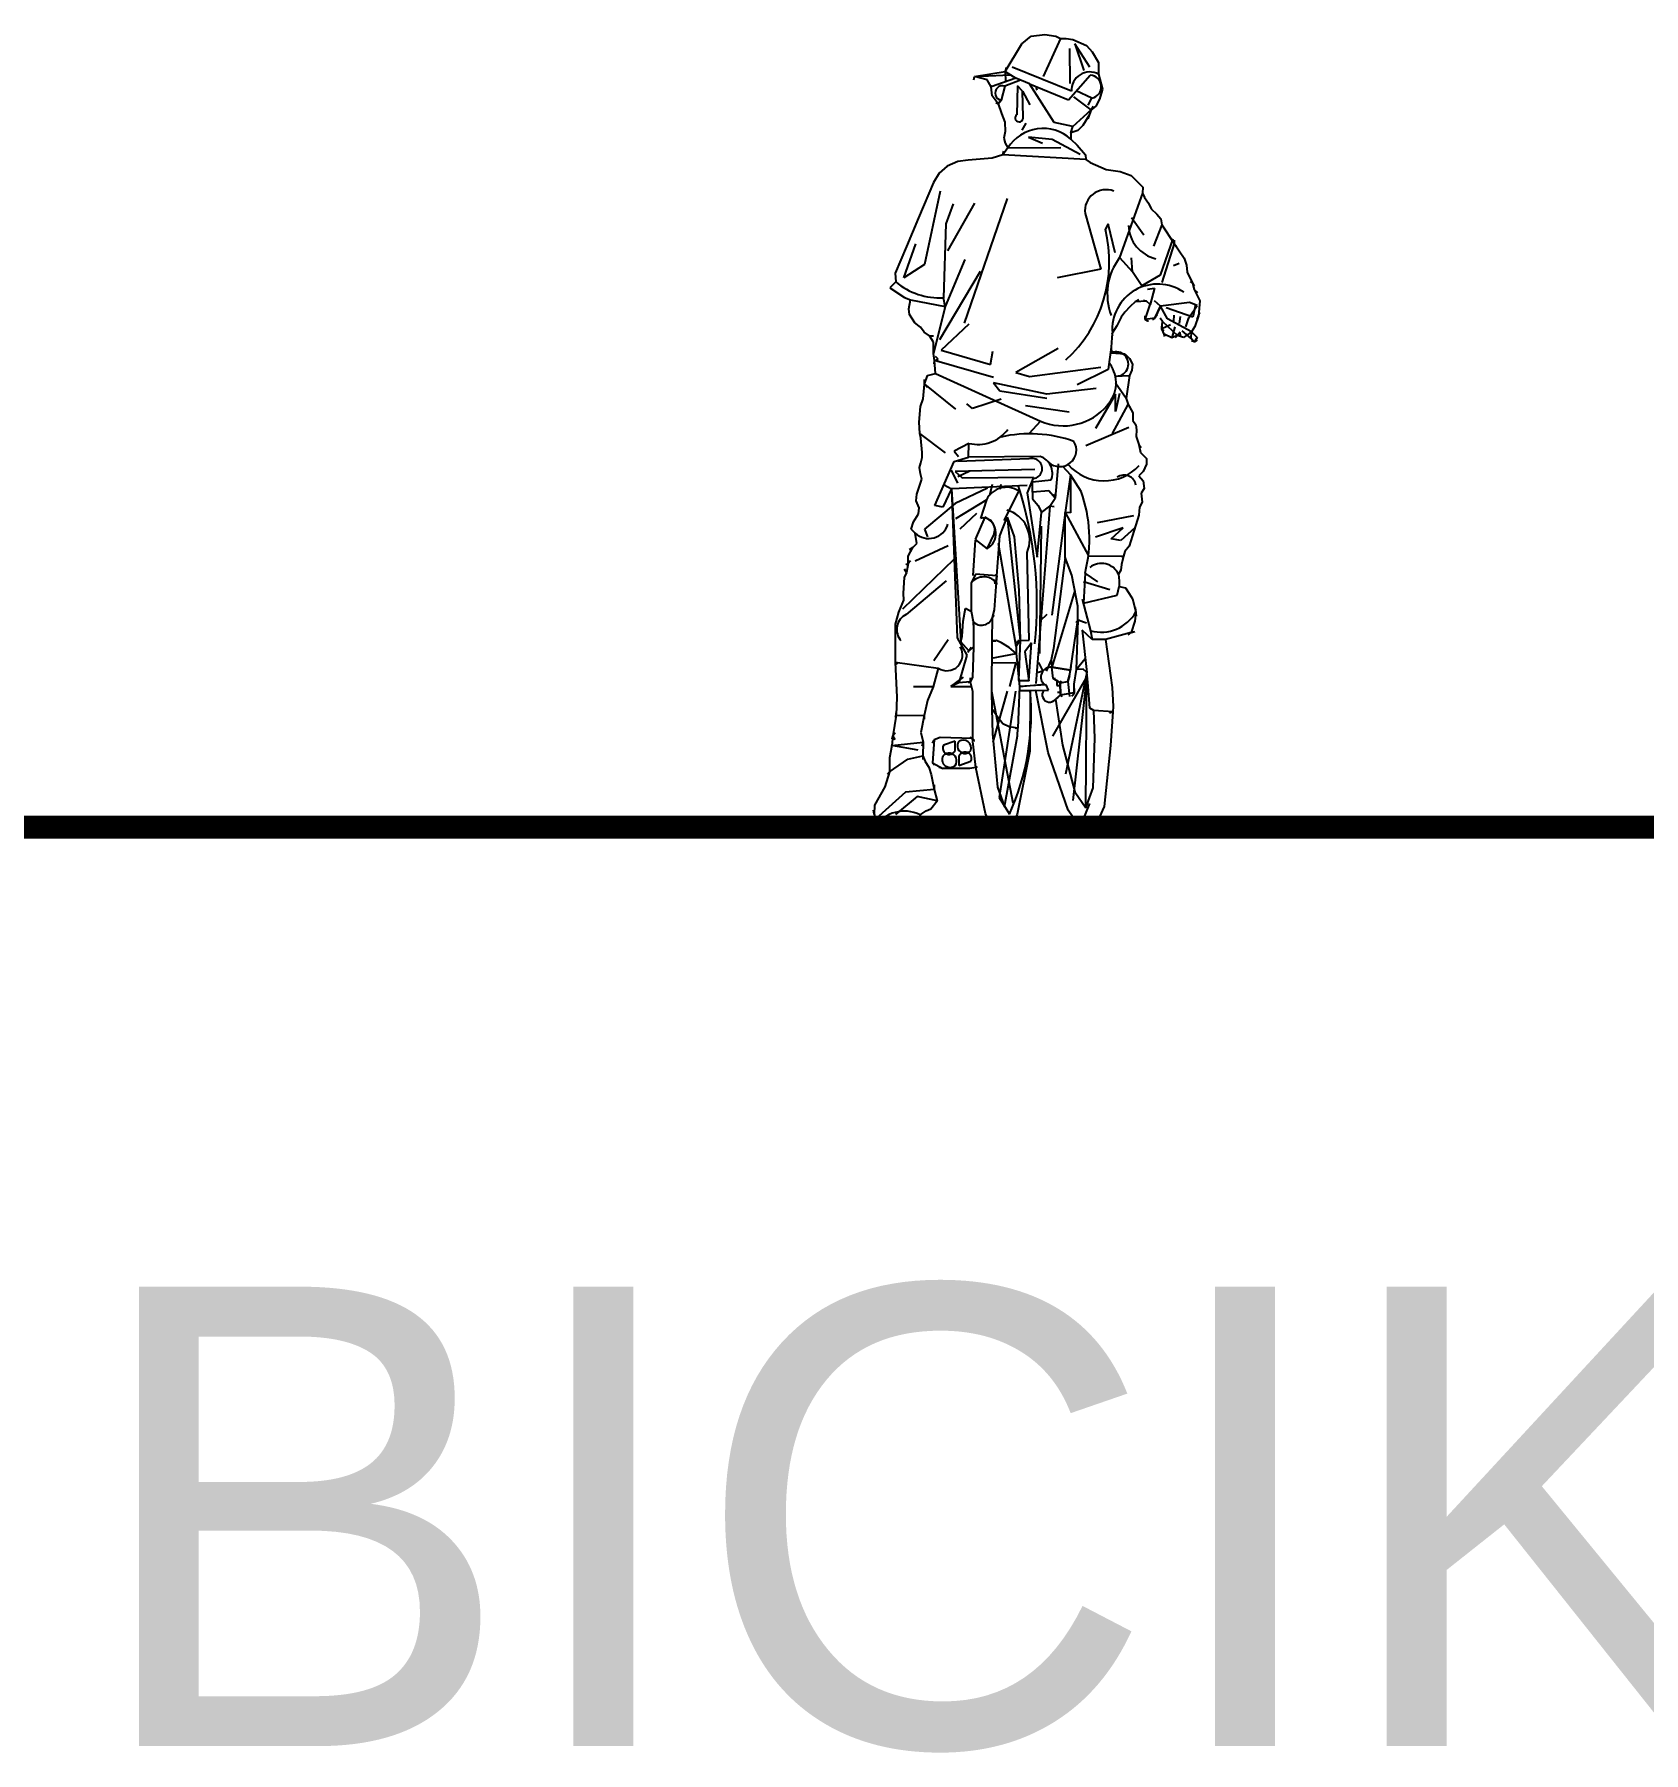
# Model space of a CAD drawing. Header units: millimetres. Extents: x 0 to 35, y -2 to 2.
# Drawn here: x 13.894 to 17.397, y -2.014 to 1.725 of the extents above; entities that cross this region are included whole.
import ezdxf

# ---------------------------------------------------------------- set-up
doc = ezdxf.new("R2010")
doc.units = ezdxf.units.MM
doc.layers.add('45-Biciklisti', color=7, linetype='Continuous')
doc.layers.add('Tekst', color=7, linetype='Continuous')
doc.styles.add('Tekst', font='arial.ttf')

# ---------------------------------------------------------------- blocks, each defined once
blk = doc.blocks.new('Cyclist 05 - Rear view')
for p, q in [((0.0434, 1.7051), (0.0638, 1.7214)), ((0.0638, 1.7214), (0.0934, 1.7255)), ((0.0934, 1.7255), (0.1179, 1.7214)), ((0.1179, 1.7214), (0.1281, 1.7163)), ((0.0077, 1.6448), (0.0434, 1.7051)), ((0.1281, 1.7163), (0.0904, 1.6336)), ((0.1281, 1.7163), (0.1404, 1.7163)), ((0.1404, 1.7163), (0.1547, 1.7142)), ((0.1471, 1.695), (0.148, 1.6188)), ((0.1547, 1.7142), (0.1843, 1.701)), ((0.1917, 1.6539), (0.1592, 1.705)), ((0.1592, 1.705), (0.1783, 1.6465)), ((0.1843, 1.701), (0.1965, 1.6877)), ((0.1965, 1.6877), (0.2108, 1.6642)), ((0.0097, 1.653), (0.0077, 1.6448)), ((0.1518, 1.6015), (0.0228, 1.6543)), ((0.2108, 1.6642), (0.2107, 1.6388)), ((-0.0607, 1.6264), (-0.0597, 1.6336)), ((-0.0597, 1.6336), (0.0077, 1.6448)), ((-0.0597, 1.6336), (0.0177, 1.6373)), ((-0.0322, 1.6264), (-0.0597, 1.6336)), ((-0.023, 1.6111), (-0.0322, 1.6264)), ((0.0306, 1.6301), (-0.023, 1.6111)), ((-0.023, 1.6111), (-0.0209, 1.6142)), ((-0.0209, 1.5917), (-0.023, 1.6111)), ((0.0064, 1.6128), (-0.0014, 1.5825)), ((0.041, 1.6258), (0.0064, 1.6128)), ((0.0077, 1.6448), (0.0081, 1.6232)), ((0.0077, 1.6448), (0.0306, 1.6301)), ((0.0601, 1.618), (0.0306, 1.6301)), ((0.0341, 1.6136), (0.0324, 1.5504)), ((0.0454, 1.6015), (0.0341, 1.6136)), ((0.1138, 1.534), (0.0601, 1.618)), ((0.0601, 1.618), (0.1449, 1.5833)), ((0.0744, 1.6119), (0.0765, 1.6041)), ((0.1449, 1.5833), (0.1925, 1.6368)), ((0.2107, 1.6388), (0.219, 1.606)), ((-0.0077, 1.5744), (-0.0209, 1.5917)), ((-0.0128, 1.5774), (-0.0077, 1.5744)), ((-0.0077, 1.5744), (-0.0014, 1.5825)), ((-0.0014, 1.5825), (-0.0077, 1.5744)), ((-0.0077, 1.5744), (-0.0005, 1.5529)), ((0.0462, 1.5453), (0.0454, 1.6015)), ((0.0454, 1.6015), (0.0609, 1.5721)), ((0.1945, 1.5611), (0.1569, 1.5894)), ((0.1963, 1.5868), (0.1619, 1.6024)), ((0.1882, 1.5713), (0.1963, 1.5868)), ((0.2129, 1.5846), (0.2047, 1.5693)), ((0.219, 1.606), (0.2129, 1.5846)), ((-0.0005, 1.5529), (0.0066, 1.5345)), ((0.0066, 1.5345), (0.0077, 1.5141)), ((0.1544, 1.5253), (0.1138, 1.534)), ((0.1544, 1.5253), (0.1945, 1.5611)), ((0.1904, 1.5499), (0.1761, 1.5274)), ((0.1904, 1.5499), (0.1874, 1.5417)), ((0.1945, 1.5611), (0.1894, 1.557)), ((0.1945, 1.5611), (0.1904, 1.5499)), ((0.2047, 1.5693), (0.1945, 1.5611)), ((0.1986, 1.5682), (0.1945, 1.5611)), ((0.0077, 1.5141), (0.0046, 1.4998)), ((0.0046, 1.4998), (0.0077, 1.4886)), ((0.0523, 1.5323), (0.0436, 1.5167)), ((0.1094, 1.4968), (0.0583, 1.502)), ((0.0583, 1.502), (0.0886, 1.489)), ((0.1709, 1.4639), (0.1094, 1.4968)), ((0.1506, 1.5111), (0.1501, 1.4976)), ((0.1501, 1.4976), (0.1639, 1.4845)), ((0.1506, 1.5111), (0.1544, 1.5253)), ((0.1659, 1.5162), (0.1506, 1.5111)), ((0.1557, 1.5131), (0.1506, 1.5111)), ((0.1761, 1.5274), (0.1659, 1.5162)), ((0.0026, 1.4631), (-0.0209, 1.4559)), ((0.0133, 1.4786), (0.0026, 1.4631)), ((0.0026, 1.4631), (0.0046, 1.4712)), ((0.1833, 1.4529), (0.0026, 1.4631)), ((0.0077, 1.4886), (0.0133, 1.4786)), ((0.0133, 1.4786), (0.1285, 1.4795)), ((0.1639, 1.4845), (0.1822, 1.4631)), ((0.1822, 1.4631), (0.1833, 1.4529)), ((-0.1363, 1.4233), (-0.1486, 1.4028)), ((-0.1189, 1.4386), (-0.1363, 1.4233)), ((-0.0955, 1.4488), (-0.1189, 1.4386)), ((-0.073, 1.4518), (-0.0955, 1.4488)), ((-0.0209, 1.4559), (-0.073, 1.4518)), ((0.1833, 1.4529), (0.1925, 1.4467)), ((0.1925, 1.4467), (0.2272, 1.4314)), ((0.2272, 1.4314), (0.2578, 1.4273)), ((0.2578, 1.4273), (0.2813, 1.4182)), ((-0.1486, 1.4028), (-0.1812, 1.3263)), ((-0.1339, 1.3842), (-0.1685, 1.2249)), ((0.2813, 1.4182), (0.3068, 1.3926)), ((0.3068, 1.3926), (0.306, 1.3799)), ((-0.1061, 1.3565), (-0.1217, 1.3132)), ((-0.0594, 1.3582), (-0.1183, 1.2544)), ((0.0116, 1.3686), (-0.0819, 1.0968)), ((0.306, 1.3799), (0.2566, 1.2396)), ((0.306, 1.3799), (0.3109, 1.3702)), ((0.3109, 1.3702), (0.3191, 1.3579)), ((0.3191, 1.3579), (0.3252, 1.3457)), ((-0.1812, 1.3263), (-0.2078, 1.264)), ((-0.1217, 1.3132), (-0.1269, 1.1522)), ((0.1813, 1.3357), (0.2159, 1.2145)), ((0.2315, 1.3132), (0.2254, 1.3011)), ((0.2471, 1.25), (0.2315, 1.3132)), ((0.2826, 1.327), (0.3094, 1.289)), ((0.3252, 1.3457), (0.3374, 1.3344)), ((0.3487, 1.311), (0.3302, 1.2647)), ((0.3374, 1.3344), (0.3466, 1.3242)), ((0.3466, 1.3242), (0.3487, 1.311)), ((0.3487, 1.311), (0.3752, 1.2701)), ((0.3725, 1.2803), (0.3449, 1.2015)), ((0.3752, 1.2773), (0.3752, 1.2701)), ((-0.2078, 1.264), (-0.2323, 1.2058)), ((-0.2135, 1.1955), (-0.1875, 1.2699)), ((-0.0802, 1.2353), (-0.1235, 1.1331)), ((0.2566, 1.2396), (0.2843, 1.2085)), ((0.2843, 1.2085), (0.2826, 1.2388)), ((0.3752, 1.2701), (0.3484, 1.1851)), ((0.3752, 1.2701), (0.3967, 1.2385)), ((0.3752, 1.2701), (0.3813, 1.263)), ((0.3967, 1.2385), (0.4018, 1.2231)), ((-0.2323, 1.2058), (-0.2308, 1.1868)), ((-0.1685, 1.2249), (-0.2135, 1.1955)), ((-0.0473, 1.2093), (-0.1356, 1.0604)), ((0.2159, 1.2145), (0.1207, 1.1955)), ((0.3051, 1.1782), (0.2843, 1.2085)), ((0.3449, 1.2015), (0.3051, 1.1782)), ((0.3865, 1.2266), (0.3735, 1.2215)), ((0.4018, 1.2231), (0.4038, 1.2078)), ((0.4038, 1.2078), (0.415, 1.1843)), ((-0.2308, 1.1868), (-0.2435, 1.1741)), ((-0.2435, 1.1741), (-0.2119, 1.1527)), ((0.3172, 1.1712), (0.3328, 1.173)), ((0.3328, 1.173), (0.3231, 1.1374)), ((0.4099, 1.1874), (0.415, 1.1843)), ((0.415, 1.1843), (0.4191, 1.1701)), ((0.415, 1.1843), (0.4191, 1.1782)), ((0.4191, 1.1701), (0.4263, 1.1639)), ((0.4191, 1.1701), (0.4314, 1.1456)), ((-0.2119, 1.1527), (-0.1986, 1.1476)), ((-0.2027, 1.1282), (-0.1986, 1.1476)), ((-0.2006, 1.1159), (-0.2027, 1.1282)), ((-0.1986, 1.1476), (-0.1235, 1.1331)), ((-0.1235, 1.1331), (-0.1484, 1.031)), ((-0.1235, 1.1331), (-0.1269, 1.1522)), ((0.2792, 1.1333), (0.268, 1.121)), ((0.2905, 1.1435), (0.2792, 1.1333)), ((0.2986, 1.1476), (0.2905, 1.1435)), ((0.315, 1.1445), (0.2905, 1.1435)), ((0.315, 1.1445), (0.3088, 1.1466)), ((0.3119, 1.1047), (0.3231, 1.1374)), ((0.3231, 1.1374), (0.315, 1.1445)), ((0.3231, 1.1374), (0.3231, 1.1384)), ((0.3452, 1.1336), (0.3324, 1.1453)), ((0.3334, 1.1078), (0.3452, 1.1336)), ((0.3452, 1.1336), (0.3334, 1.1078)), ((0.4085, 1.1421), (0.3452, 1.1336)), ((0.3609, 1.1063), (0.3452, 1.1336)), ((0.4159, 1.1102), (0.3579, 1.1305)), ((0.4073, 1.1085), (0.425, 1.1357)), ((0.425, 1.1357), (0.4085, 1.1421)), ((0.4215, 1.1366), (0.4159, 1.1102)), ((0.4314, 1.1456), (0.4283, 1.1129)), ((-0.1894, 1.0976), (-0.2006, 1.1159)), ((-0.1771, 1.0884), (-0.1894, 1.0976)), ((-0.169, 1.0771), (-0.1771, 1.0884)), ((-0.0715, 1.0951), (-0.1321, 1.0379)), ((0.2507, 1.0914), (0.2406, 1.0751)), ((0.2598, 1.1098), (0.2507, 1.0914)), ((0.268, 1.121), (0.2598, 1.1098)), ((0.3119, 1.1047), (0.3119, 1.1129)), ((0.3334, 1.1078), (0.3119, 1.1047)), ((0.318, 1.1016), (0.3119, 1.1047)), ((0.3191, 1.1016), (0.318, 1.1016)), ((0.3282, 1.1047), (0.3334, 1.1078)), ((0.3385, 1.1149), (0.3334, 1.1078)), ((0.3497, 1.1006), (0.3446, 1.1078)), ((0.3487, 1.0843), (0.3497, 1.1006)), ((0.367, 1.0934), (0.3487, 1.0843)), ((0.3487, 1.0843), (0.3487, 1.0904)), ((0.3497, 1.1006), (0.3824, 1.07)), ((0.413, 1.0782), (0.3609, 1.1063)), ((0.3769, 1.0886), (0.3701, 1.0649)), ((0.3748, 1.1145), (0.3735, 1.1014)), ((0.3882, 1.1115), (0.3865, 1.0959)), ((0.401, 1.0886), (0.4073, 1.1085)), ((0.4201, 1.0894), (0.413, 1.0782)), ((0.4283, 1.1129), (0.4201, 1.0894)), ((0.4252, 1.1047), (0.4283, 1.1129)), ((0.4283, 1.1129), (0.4314, 1.12)), ((-0.1577, 1.069), (-0.169, 1.0771)), ((-0.1486, 1.0557), (-0.1577, 1.069)), ((-0.1577, 1.069), (-0.1486, 1.069)), ((-0.1484, 1.031), (-0.1486, 1.0557)), ((0.2404, 1.0751), (0.2384, 1.0445)), ((0.2415, 1.069), (0.2404, 1.0751)), ((0.3538, 1.0731), (0.3487, 1.0843)), ((0.3538, 1.0802), (0.3487, 1.0843)), ((0.3548, 1.068), (0.3538, 1.0731)), ((0.3701, 1.0649), (0.3538, 1.0731)), ((0.3701, 1.0649), (0.366, 1.068)), ((0.3824, 1.07), (0.3701, 1.0649)), ((0.3824, 1.07), (0.3773, 1.0649)), ((0.3885, 1.0771), (0.3824, 1.07)), ((0.3956, 1.0659), (0.3824, 1.07)), ((0.3895, 1.0669), (0.3885, 1.0761)), ((0.412, 1.0639), (0.3925, 1.0803)), ((0.413, 1.0782), (0.3956, 1.0659)), ((0.412, 1.0639), (0.413, 1.0782)), ((0.4191, 1.0557), (0.412, 1.0639)), ((0.413, 1.0782), (0.4252, 1.0659)), ((0.4191, 1.0567), (0.413, 1.0577)), ((0.4252, 1.0659), (0.4191, 1.0557)), ((0.4252, 1.0598), (0.4191, 1.0557)), ((0.4191, 1.0557), (0.4191, 1.0567)), ((-0.1465, 1.0159), (-0.1484, 1.031)), ((-0.1475, 1.0087), (-0.1465, 1.0159)), ((-0.1465, 1.0159), (-0.1383, 1.0189)), ((-0.0178, 0.979), (-0.1465, 1.0159)), ((-0.1445, 0.9873), (-0.1465, 1.0159)), ((-0.1383, 1.0189), (-0.1445, 1.0241)), ((-0.1321, 1.0379), (-0.0248, 1.0067)), ((-0.0248, 1.0067), (-0.0196, 1.0362)), ((0.1224, 1.042), (0.0306, 0.9894)), ((0.2384, 1.0445), (0.2315, 0.9964)), ((0.2384, 1.0445), (0.2388, 1.0323)), ((0.2388, 1.0323), (0.268, 1.0302)), ((0.268, 1.0302), (0.2782, 1.02)), ((0.2782, 1.02), (0.2843, 1.0077)), ((-0.168, 0.9638), (-0.1618, 0.9832)), ((-0.168, 0.9638), (-0.168, 0.974)), ((-0.1618, 0.9832), (-0.1445, 0.9873)), ((-0.1445, 0.9873), (0.0843, 0.8838)), ((0.0306, 0.9894), (0.0601, 0.9808)), ((0.0601, 0.9808), (0.2159, 1.0015)), ((0.2315, 0.9964), (0.164, 0.9628)), ((0.2462, 0.9817), (0.2782, 0.9832)), ((0.2782, 0.9832), (0.2711, 0.9332)), ((0.2833, 0.9944), (0.2782, 0.9832)), ((0.2843, 1.0077), (0.2833, 0.9944)), ((-0.171, 0.9322), (-0.168, 0.9638)), ((-0.168, 0.9638), (-0.101, 0.9098)), ((-0.1618, 0.9567), (-0.168, 0.9638)), ((0.0982, 0.9427), (-0.0178, 0.9669)), ((-0.0178, 0.9669), (-0.004, 0.9496)), ((-0.004, 0.9496), (0.0982, 0.934)), ((0.2055, 0.9548), (0.0982, 0.9427)), ((0.2479, 0.9427), (0.2038, 0.8674)), ((0.2711, 0.9332), (0.2478, 0.9661)), ((0.2566, 0.9435), (0.2479, 0.9046)), ((0.2479, 0.9046), (0.2479, 0.9427)), ((-0.1802, 0.8811), (-0.1771, 0.9158)), ((-0.1771, 0.9158), (-0.171, 0.9322)), ((-0.0637, 0.9115), (-0.0758, 0.921)), ((-0.0014, 0.9316), (-0.0637, 0.9115)), ((0.1467, 0.9029), (0.0514, 0.9167)), ((0.241, 0.857), (0.2752, 0.9199)), ((0.2711, 0.9332), (0.2752, 0.9199)), ((0.2752, 0.9199), (0.2854, 0.9015)), ((0.2752, 0.9199), (0.2792, 0.9148)), ((0.2854, 0.9015), (0.2854, 0.8852)), ((-0.1782, 0.8566), (-0.1802, 0.8811)), ((0.0843, 0.8838), (0.0592, 0.8559)), ((0.2765, 0.87), (0.183, 0.8301)), ((0.2854, 0.8852), (0.2915, 0.876)), ((0.2915, 0.876), (0.2935, 0.8648)), ((0.2935, 0.8648), (0.2925, 0.8505)), ((-0.1226, 0.8145), (-0.1782, 0.8566)), ((-0.1761, 0.8464), (-0.1782, 0.8566)), ((-0.1731, 0.8158), (-0.1761, 0.8464)), ((-0.0715, 0.8353), (-0.1035, 0.818)), ((-0.0724, 0.805), (-0.0715, 0.8353)), ((0.2925, 0.8505), (0.2986, 0.8331)), ((0.2986, 0.8331), (0.3017, 0.8158)), ((0.2986, 0.8331), (0.3037, 0.826)), ((-0.1792, 0.7831), (-0.1761, 0.7933)), ((-0.1761, 0.7933), (-0.1731, 0.8045)), ((-0.1731, 0.8045), (-0.1731, 0.8158)), ((-0.146, 0.7003), (-0.1036, 0.7955)), ((-0.1036, 0.7955), (-0.0724, 0.805)), ((-0.1035, 0.818), (-0.094, 0.8068)), ((0.0592, 0.8016), (-0.0958, 0.7955)), ((0.0835, 0.8068), (-0.0724, 0.805)), ((0.1224, 0.7907), (0.1159, 0.7157)), ((0.1319, 0.786), (0.1493, 0.7669)), ((0.3017, 0.8158), (0.315, 0.8025)), ((0.315, 0.7902), (0.3078, 0.7739)), ((0.315, 0.8025), (0.315, 0.7902)), ((-0.1853, 0.7249), (-0.1741, 0.7576)), ((-0.1771, 0.7688), (-0.1792, 0.7831)), ((-0.1741, 0.7576), (-0.1771, 0.7688)), ((-0.1105, 0.7773), (-0.0966, 0.7487)), ((0.0722, 0.7782), (-0.1018, 0.7739)), ((-0.1018, 0.7739), (-0.0862, 0.76)), ((-0.0958, 0.7635), (-0.0698, 0.7756)), ((-0.0862, 0.76), (0.0687, 0.7617)), ((0.0687, 0.7617), (0.0549, 0.728)), ((0.0669, 0.729), (0.067, 0.7518)), ((0.067, 0.7518), (0.1077, 0.7557)), ((0.1493, 0.7669), (0.1382, 0.6847)), ((0.1726, 0.7306), (0.1493, 0.7669)), ((0.1493, 0.7669), (0.1493, 0.6838)), ((0.3078, 0.7739), (0.2986, 0.7647)), ((0.2986, 0.7647), (0.3078, 0.7535)), ((0.3078, 0.7535), (0.3099, 0.7372)), ((-0.1863, 0.7106), (-0.1853, 0.7249)), ((-0.1802, 0.6953), (-0.1863, 0.7106)), ((-0.1096, 0.7366), (-0.1287, 0.6968)), ((-0.1252, 0.7453), (-0.1096, 0.7366)), ((0.0549, 0.7436), (-0.1096, 0.7366)), ((-0.1096, 0.7366), (-0.0975, 0.412)), ((-0.1096, 0.7366), (-0.0893, 0.4033)), ((-0.0308, 0.7375), (-0.1012, 0.7046)), ((-0.0999, 0.6717), (-0.0334, 0.7124)), ((-0.0334, 0.7124), (-0.0465, 0.672)), ((-0.0209, 0.7461), (-0.0265, 0.7219)), ((-0.0023, 0.7455), (-0.004, 0.7349)), ((0.0368, 0.7319), (0.0044, 0.6674)), ((0.0549, 0.728), (0.0769, 0.5877)), ((0.1026, 0.7321), (0.0669, 0.729)), ((0.0669, 0.729), (0.0669, 0.7147)), ((0.0669, 0.7147), (0.0791, 0.7004)), ((0.1159, 0.7157), (0.1026, 0.7321)), ((0.1047, 0.6984), (0.1159, 0.7157)), ((0.1159, 0.7157), (0.1128, 0.7249)), ((0.3099, 0.7372), (0.3037, 0.7269)), ((0.3037, 0.7269), (0.3058, 0.7075)), ((-0.1925, 0.6647), (-0.1812, 0.682)), ((-0.1812, 0.682), (-0.1802, 0.6953)), ((-0.1012, 0.7046), (-0.1685, 0.6483)), ((-0.1287, 0.6968), (-0.146, 0.7003)), ((-0.0551, 0.6829), (-0.0914, 0.6483)), ((-0.0372, 0.6746), (-0.0582, 0.6259)), ((-0.0046, 0.634), (0.0117, 0.6749)), ((0.0117, 0.6749), (0.0271, 0.632)), ((0.0117, 0.6749), (0.0403, 0.4064)), ((0.1047, 0.6984), (0.0744, 0.3128)), ((0.0769, 0.5877), (0.0868, 0.6851)), ((0.0791, 0.7004), (0.0868, 0.6851)), ((0.0868, 0.6851), (0.1047, 0.6984)), ((0.1138, 0.6973), (0.1047, 0.6984)), ((0.1382, 0.6847), (0.1086, 0.4613)), ((0.1383, 0.5871), (0.1382, 0.6847)), ((0.1493, 0.6838), (0.1382, 0.6847)), ((0.1382, 0.6847), (0.1891, 0.5903)), ((0.2869, 0.6778), (0.2073, 0.6622)), ((0.2986, 0.679), (0.2843, 0.6351)), ((0.2997, 0.6963), (0.2986, 0.679)), ((0.3058, 0.7075), (0.2997, 0.6963)), ((-0.1976, 0.6483), (-0.1925, 0.6647)), ((-0.1884, 0.6397), (-0.1976, 0.6483)), ((-0.1853, 0.6177), (-0.1884, 0.6397)), ((-0.1685, 0.6483), (-0.1616, 0.6319)), ((-0.0167, 0.6395), (-0.0325, 0.6055)), ((0.0826, 0.3782), (0.0861, 0.6552)), ((0.2644, 0.6518), (0.2038, 0.631)), ((0.2384, 0.6275), (0.2644, 0.6518)), ((0.2896, 0.6518), (0.2592, 0.6241)), ((-0.2037, 0.5901), (-0.1935, 0.6085)), ((-0.1935, 0.6085), (-0.2016, 0.6034)), ((-0.1935, 0.6085), (-0.1853, 0.6177)), ((-0.1165, 0.612), (-0.1884, 0.5791)), ((-0.0577, 0.6244), (-0.0629, 0.5479)), ((-0.0582, 0.6259), (-0.032, 0.6057)), ((-0.0107, 0.5473), (-0.0046, 0.634)), ((0.0311, 0.3931), (-0.0075, 0.6172)), ((0.0271, 0.632), (0.0373, 0.5156)), ((0.2592, 0.6241), (0.2384, 0.6275)), ((0.268, 0.6003), (0.2649, 0.5901)), ((0.2772, 0.6116), (0.268, 0.6003)), ((0.2843, 0.6351), (0.2772, 0.6116)), ((-0.1039, 0.5834), (-0.2161, 0.4743)), ((-0.2078, 0.5544), (-0.2119, 0.5615)), ((-0.2088, 0.5718), (-0.2037, 0.5738)), ((-0.2037, 0.5738), (-0.2078, 0.5544)), ((-0.2037, 0.5738), (-0.2037, 0.5901)), ((-0.1986, 0.5799), (-0.2037, 0.5738)), ((0.0599, 0.4068), (0.0549, 0.5981)), ((0.1383, 0.5871), (0.1128, 0.389)), ((0.1526, 0.5483), (0.1383, 0.5871)), ((0.1891, 0.5903), (0.2649, 0.5901)), ((0.2609, 0.5718), (0.2588, 0.5595)), ((0.2649, 0.5901), (0.2609, 0.5718)), ((0.2649, 0.5901), (0.2619, 0.586)), ((-0.2129, 0.5432), (-0.2149, 0.5095)), ((-0.2078, 0.5544), (-0.2129, 0.5432)), ((-0.1209, 0.5358), (-0.2083, 0.463)), ((-0.0572, 0.5505), (-0.0663, 0.5327)), ((-0.0659, 0.4697), (-0.0663, 0.5327)), ((-0.0107, 0.5473), (-0.0572, 0.5505)), ((-0.0126, 0.5336), (-0.0168, 0.4727)), ((-0.0142, 0.5294), (-0.0152, 0.5364)), ((-0.0148, 0.5493), (-0.0107, 0.5473)), ((-0.0097, 0.5299), (-0.0128, 0.5299)), ((-0.0126, 0.5336), (-0.0107, 0.5473)), ((-0.0107, 0.5473), (-0.0126, 0.5336)), ((0.1659, 0.4809), (0.1526, 0.5483)), ((0.1813, 0.5531), (0.1778, 0.4873)), ((0.235, 0.5167), (0.1778, 0.534)), ((0.209, 0.534), (0.1813, 0.5531)), ((0.2514, 0.5046), (0.2557, 0.5236)), ((0.2588, 0.5595), (0.254, 0.5505)), ((0.254, 0.5505), (0.2558, 0.536)), ((0.2558, 0.536), (0.2557, 0.5236)), ((0.2557, 0.5236), (0.269, 0.5207)), ((-0.2139, 0.4942), (-0.2251, 0.4676)), ((-0.2149, 0.5095), (-0.2139, 0.4942)), ((0.0373, 0.5156), (0.0403, 0.4064)), ((0.1592, 0.515), (0.1092, 0.3479)), ((0.1748, 0.4959), (0.1934, 0.4275)), ((0.1778, 0.4873), (0.2514, 0.5046)), ((0.269, 0.5207), (0.2772, 0.5085)), ((0.2772, 0.5085), (0.2843, 0.4972)), ((0.2843, 0.4972), (0.2917, 0.4687)), ((-0.2251, 0.4676), (-0.2323, 0.4421)), ((-0.0842, 0.4482), (-0.0791, 0.4768)), ((-0.0791, 0.4768), (-0.0659, 0.4697)), ((-0.0659, 0.4697), (-0.0659, 0.4788)), ((-0.0618, 0.4472), (-0.0659, 0.4697)), ((-0.0638, 0.4513), (-0.0618, 0.4472)), ((-0.0206, 0.4561), (-0.022, 0.4053)), ((-0.0168, 0.4727), (-0.0206, 0.4561)), ((-0.0206, 0.4561), (-0.0168, 0.4615)), ((0.0982, 0.463), (0.0838, 0.4492)), ((0.1496, 0.342), (0.1659, 0.4503)), ((0.1618, 0.4452), (0.1659, 0.4503)), ((0.1659, 0.4503), (0.1618, 0.3431)), ((0.1659, 0.4503), (0.1659, 0.4809)), ((0.1659, 0.4503), (0.17, 0.4503)), ((0.1845, 0.444), (0.1659, 0.4503)), ((0.2917, 0.4687), (0.2895, 0.4482)), ((0.2905, 0.4778), (0.2925, 0.4594)), ((-0.2323, 0.4421), (-0.2323, 0.3594)), ((-0.0975, 0.412), (-0.0762, 0.3745)), ((-0.0893, 0.4033), (-0.0863, 0.4155)), ((-0.0863, 0.4155), (-0.0842, 0.4482)), ((-0.0618, 0.4472), (-0.0618, 0.3921)), ((-0.0618, 0.44), (-0.0618, 0.4472)), ((0.1969, 0.4085), (0.1748, 0.4288)), ((0.1748, 0.4288), (0.1853, 0.3369)), ((0.1934, 0.4275), (0.1969, 0.4085)), ((0.2813, 0.4237), (0.2261, 0.4084)), ((0.2752, 0.4186), (0.2813, 0.4237)), ((0.2895, 0.4482), (0.2813, 0.4237)), ((0.2895, 0.4482), (0.2813, 0.4237)), ((0.2813, 0.4237), (0.2895, 0.4258)), ((-0.117, 0.4076), (-0.1481, 0.3622)), ((-0.0762, 0.3745), (-0.0934, 0.3145)), ((-0.072, 0.3839), (-0.0893, 0.4033)), ((-0.073, 0.3798), (-0.072, 0.3839)), ((-0.072, 0.3839), (-0.0618, 0.3921)), ((-0.0669, 0.391), (-0.072, 0.3839)), ((-0.0618, 0.3921), (-0.0635, 0.3254)), ((-0.022, 0.4053), (-0.0222, 0.2961)), ((-0.0222, 0.3678), (0.0311, 0.3778)), ((-0.0117, 0.4064), (-0.022, 0.4053)), ((-0.022, 0.4053), (-0.0128, 0.4053)), ((-0.0005, 0.4012), (-0.0117, 0.4064)), ((0.0158, 0.391), (-0.0005, 0.4012)), ((0.0311, 0.3778), (0.0158, 0.391)), ((0.0403, 0.4064), (0.0311, 0.3931)), ((0.0311, 0.3931), (0.0311, 0.3778)), ((0.0311, 0.3778), (0.0384, 0.3063)), ((0.0332, 0.4002), (0.0352, 0.4064)), ((0.0352, 0.4064), (0.0403, 0.4064)), ((0.0403, 0.4064), (0.0363, 0.3189)), ((0.0403, 0.4064), (0.0599, 0.4068)), ((0.0648, 0.4012), (0.0505, 0.3819)), ((0.0505, 0.3819), (0.0587, 0.3185)), ((0.0587, 0.3185), (0.0648, 0.4012)), ((0.1128, 0.389), (0.1077, 0.3645)), ((0.2261, 0.4084), (0.1969, 0.4085)), ((0.2261, 0.4084), (0.2404, 0.3043)), ((-0.2323, 0.3594), (-0.2282, 0.2828)), ((-0.2272, 0.3543), (-0.2323, 0.3594)), ((-0.2323, 0.3594), (-0.1382, 0.3462)), ((-0.1382, 0.3462), (-0.1494, 0.3055)), ((-0.0222, 0.3574), (0.0304, 0.3581)), ((0.0304, 0.3581), (0.0168, 0.3062)), ((0.0895, 0.3398), (0.077, 0.3358)), ((0.0798, 0.3587), (0.0895, 0.3398)), ((0.1077, 0.3645), (0.0964, 0.3398)), ((0.1077, 0.3645), (0.1092, 0.3479)), ((0.1092, 0.3479), (0.1138, 0.3482)), ((0.1118, 0.3237), (0.1092, 0.3479)), ((0.1092, 0.3479), (0.1496, 0.342)), ((0.1496, 0.342), (0.1092, 0.3479)), ((0.1853, 0.3369), (0.1386, 0.115)), ((0.1475, 0.3298), (0.1496, 0.342)), ((0.1503, 0.3508), (0.1493, 0.3422)), ((0.1618, 0.3431), (0.1567, 0.3114)), ((0.1618, 0.3431), (0.1817, 0.3669)), ((0.1771, 0.3441), (0.1618, 0.3431)), ((0.1853, 0.3369), (0.1771, 0.3441)), ((0.1853, 0.3369), (0.1812, 0.34)), ((0.1833, 0.0419), (0.1853, 0.3369)), ((0.1874, 0.3155), (0.1853, 0.3369)), ((-0.1494, 0.3055), (-0.1919, 0.3055)), ((-0.1494, 0.3055), (-0.1618, 0.2757)), ((-0.1113, 0.3063), (-0.0836, 0.3263)), ((-0.0934, 0.3145), (-0.1113, 0.3063)), ((-0.1113, 0.3063), (-0.0648, 0.3063)), ((-0.0689, 0.3165), (-0.0934, 0.3145)), ((-0.0689, 0.3165), (-0.073, 0.3145)), ((-0.0635, 0.3254), (-0.0689, 0.3165)), ((-0.0689, 0.3247), (-0.0689, 0.3165)), ((-0.0689, 0.3165), (-0.0638, 0.2961)), ((0.0384, 0.3063), (0.0352, 0.2154)), ((0.0363, 0.3189), (0.0599, 0.3189)), ((0.093, 0.3103), (0.0384, 0.3053)), ((0.0964, 0.3098), (0.0384, 0.3063)), ((0.1016, 0.2985), (0.0964, 0.3098)), ((0.1858, 0.3293), (0.1103, 0.1981)), ((0.1271, 0.3145), (0.1118, 0.3237)), ((0.1118, 0.3237), (0.1169, 0.3237)), ((0.12, 0.3206), (0.12, 0.3083)), ((0.12, 0.3083), (0.1271, 0.3083)), ((0.1292, 0.3175), (0.1271, 0.3145)), ((0.1271, 0.3145), (0.1436, 0.3172)), ((0.1271, 0.3083), (0.1271, 0.3145)), ((0.1281, 0.2879), (0.1271, 0.3145)), ((0.1271, 0.3145), (0.1281, 0.2879)), ((0.1436, 0.3172), (0.1475, 0.3298)), ((0.1475, 0.3298), (0.1436, 0.3172)), ((0.1436, 0.3172), (0.1472, 0.2846)), ((0.1553, 0.0579), (0.1858, 0.3293)), ((0.1567, 0.3114), (0.1577, 0.293)), ((0.1577, 0.293), (0.1577, 0.3022)), ((0.1914, 0.2593), (0.1874, 0.3155)), ((0.2404, 0.3043), (0.2425, 0.2624)), ((-0.2282, 0.2828), (-0.2302, 0.244)), ((-0.1618, 0.2757), (-0.169, 0.243)), ((-0.0638, 0.2961), (-0.0638, 0.193)), ((-0.0222, 0.2961), (-0.022, 0.2573)), ((-0.0222, 0.2961), (0.0237, 0.0527)), ((0.0116, 0.2963), (-0.0195, 0.186)), ((0.0302, 0.2963), (-0.0057, 0.0649)), ((0.0618, 0.2966), (0.0381, 0.2965)), ((0.0618, 0.2966), (0.0607, 0.1654)), ((0.074, 0.2971), (0.0618, 0.2966)), ((0.074, 0.2971), (0.1016, 0.2985)), ((0.1006, 0.1623), (0.074, 0.2971)), ((0.1281, 0.2879), (0.1168, 0.2783)), ((0.121, 0.2818), (0.1169, 0.2787)), ((0.1169, 0.2787), (0.1322, 0.1787)), ((0.121, 0.294), (0.1261, 0.294)), ((0.1261, 0.294), (0.1281, 0.2879)), ((0.1281, 0.2879), (0.1577, 0.293)), ((0.1312, 0.2838), (0.1281, 0.2879)), ((0.1557, 0.2879), (0.1516, 0.2849)), ((0.1577, 0.293), (0.1557, 0.2879)), ((0.2425, 0.2624), (0.2415, 0.2512)), ((-0.2302, 0.244), (-0.2374, 0.1991)), ((-0.2313, 0.2389), (-0.2302, 0.244)), ((-0.2302, 0.244), (-0.2302, 0.2491)), ((-0.2302, 0.244), (-0.169, 0.243)), ((-0.169, 0.243), (-0.1761, 0.2062)), ((-0.169, 0.243), (-0.169, 0.2348)), ((-0.0077, 0.2379), (-0.022, 0.2573)), ((-0.022, 0.2573), (-0.0199, 0.2032)), ((0.0026, 0.2246), (-0.0077, 0.2379)), ((0.0158, 0.2185), (0.0026, 0.2246)), ((0.2006, 0.2542), (0.1914, 0.2593)), ((0.2027, 0.194), (0.2006, 0.2542)), ((0.2415, 0.2512), (0.2006, 0.2542)), ((0.2343, 0.2491), (0.2415, 0.2512)), ((0.2415, 0.2512), (0.2364, 0.1777)), ((-0.2374, 0.1991), (-0.2394, 0.1777)), ((-0.2384, 0.1919), (-0.2374, 0.1991)), ((-0.2374, 0.1991), (-0.2323, 0.2062)), ((-0.2323, 0.1899), (-0.2374, 0.1991)), ((-0.1761, 0.2062), (-0.171, 0.1848)), ((-0.1506, 0.1828), (-0.1475, 0.1899)), ((-0.1475, 0.1899), (-0.1506, 0.1399)), ((-0.1343, 0.195), (-0.1475, 0.1899)), ((-0.0638, 0.193), (-0.1343, 0.195)), ((-0.0638, 0.193), (-0.0699, 0.195)), ((-0.0597, 0.1889), (-0.0638, 0.193)), ((-0.0567, 0.1297), (-0.0638, 0.193)), ((-0.0597, 0.1879), (-0.0587, 0.1879)), ((-0.0199, 0.2032), (-0.0097, 0.0868)), ((0.0056, 0.0439), (0.0342, 0.1991)), ((0.0352, 0.2154), (0.0158, 0.2185)), ((0.0352, 0.2154), (0.0291, 0.2144)), ((0.0342, 0.1991), (0.0352, 0.2154)), ((0.1986, 0.0858), (0.2027, 0.194)), ((-0.2394, 0.1777), (-0.2445, 0.1511)), ((-0.2445, 0.1511), (-0.2445, 0.1205)), ((-0.2404, 0.1685), (-0.2394, 0.1777)), ((-0.2394, 0.1777), (-0.171, 0.1848)), ((-0.1823, 0.1678), (-0.2394, 0.1777)), ((-0.2044, 0.1479), (-0.172, 0.1552)), ((-0.171, 0.1848), (-0.1741, 0.1766)), ((-0.171, 0.1848), (-0.172, 0.1552)), ((-0.172, 0.1634), (-0.172, 0.1552)), ((-0.172, 0.1552), (-0.172, 0.147)), ((-0.172, 0.1552), (-0.1669, 0.1429)), ((-0.1018, 0.1869), (-0.1269, 0.1782)), ((-0.1018, 0.1669), (-0.1018, 0.1869)), ((-0.0932, 0.1548), (-0.0932, 0.1341)), ((0.0607, 0.1654), (0.0332, 0.0286)), ((0.1445, 0.0368), (0.1006, 0.1623)), ((0.1322, 0.1787), (0.1588, 0.0766)), ((0.2364, 0.1777), (0.2231, 0.0449)), ((-0.2445, 0.1205), (-0.2547, 0.0878)), ((-0.2486, 0.1154), (-0.2445, 0.1205)), ((-0.2445, 0.1205), (-0.2044, 0.1479)), ((-0.1669, 0.1429), (-0.1588, 0.1307)), ((-0.1588, 0.1307), (-0.1537, 0.1144)), ((-0.1537, 0.1144), (-0.1475, 0.0817)), ((-0.1465, 0.1348), (-0.1506, 0.1399)), ((-0.1506, 0.1399), (-0.1281, 0.1276)), ((-0.1281, 0.1276), (-0.1363, 0.1297)), ((-0.0934, 0.1276), (-0.1281, 0.1276)), ((-0.0934, 0.1276), (-0.0985, 0.1276)), ((-0.0699, 0.1276), (-0.0934, 0.1276)), ((-0.0932, 0.1341), (-0.0672, 0.1436)), ((-0.0567, 0.1297), (-0.0699, 0.1276)), ((-0.0536, 0.1317), (-0.0567, 0.1297)), ((-0.0352, 0.0296), (-0.0567, 0.1297)), ((-0.2547, 0.0878), (-0.2772, 0.048)), ((-0.2096, 0.076), (-0.2752, 0.0174)), ((-0.1475, 0.0817), (-0.2096, 0.076)), ((-0.1475, 0.0919), (-0.1475, 0.0817)), ((-0.1475, 0.0817), (-0.1404, 0.0572)), ((-0.0097, 0.0868), (0.0056, 0.0439)), ((0.1588, 0.0766), (0.1833, 0.0419)), ((0.1833, 0.0419), (0.1986, 0.0858)), ((-0.2772, 0.048), (-0.2782, 0.0286)), ((-0.1841, 0.067), (-0.2317, 0.0276)), ((-0.1404, 0.0572), (-0.1841, 0.067)), ((-0.1649, 0.0357), (-0.1547, 0.0398)), ((-0.1547, 0.0398), (-0.1404, 0.0572)), ((-0.1404, 0.0572), (-0.1455, 0.05)), ((-0.1404, 0.0572), (-0.1414, 0.0643)), ((-0.0057, 0.0649), (0.0168, 0.0284)), ((0.1913, 0.0518), (0.17, 0)), ((0.2231, 0.0449), (0.2027, 0)), ((-0.2782, 0.0286), (-0.2792, 0.0368)), ((-0.2782, 0.0286), (-0.2752, 0.0174)), ((-0.2752, 0.0174), (-0.2758, -0.0001)), ((-0.2758, -0.0001), (-0.171, 0)), ((-0.178, 0.0267), (-0.1782, 0.0184)), ((-0.178, 0.0267), (-0.1649, 0.0357)), ((-0.171, 0), (-0.178, 0.0267)), ((-0.171, 0.0071), (-0.171, 0)), ((-0.022, 0), (-0.0352, 0.0296)), ((0.022, 0), (-0.022, 0)), ((0.0332, 0.0286), (0.022, 0)), ((0.17, 0), (0.1445, 0.0368)), ((0.2027, 0), (0.17, 0))]:
    blk.add_line(p, q)
for centre, radius, start, end in [((0.0012, 1.598), 0.0157, 70.8125, 260.344), ((0.1917, 1.6037), 0.0399, 61.4806, 183.1334), ((0.1913, 1.6116), 0.0253, 281.3404, 87.2769), ((0.0377, 1.5436), 0.00867, 127.9939, 10.9051), ((0.0898, 1.4302), 0.0905, 48.1693, 147.6845), ((0.2268, 1.3415), 0.0459, 68.4839, 187.267), ((0.3535, 1.3127), 0.0778, 182.153, 256.564), ((-0.0553, 1.2309), 0.2894, 312.3739, 14.0347), ((0.3603, 1.1603), 0.1306, 142.5759, 200.7812), ((-0.1352, 1.3006), 0.1486, 229.9468, 273.1823), ((0.3395, 1.0829), 0.0991, 55.2153, 184.5316), ((0.2492, 1.008), 0.0264, 263.4614, 113.265), ((0.1782, 0.9668), 0.0707, 316.8301, 36.1063), ((0.1341, 0.9976), 0.1242, 246.3951, 320.3901), ((-0.0517, 0.9138), 0.0809, 255.8251, 323.4826), ((0.0608, 0.5667), 0.2894, 70.5769, 102.5815), ((0.1261, 0.8209), 0.0362, 227.624, 31.231), ((0.066, 0.7805), 0.0221, 279.3568, 107.9021), ((0.0711, 0.7696), 0.0392, 339.2044, 71.5695), ((0.2228, 0.858), 0.1043, 221.7266, 316.9852), ((0.2661, 0.7398), 0.0264, 10.1094, 123.7897), ((0.0103, 0.6911), 0.0486, 57.0445, 154.1062), ((-0.7622, 0.4848), 0.8388, 354.1299, 18.0187), ((-0.1092, 0.6279), 0.2999, 345.5612, 20.0235), ((-0.0513, 0.6389), 0.0384, 299.4024, 68.4245), ((-0.006, 0.6253), 0.0667, 335.911, 75.3499), ((-0.159, 0.6715), 0.0433, 227.3369, 343.9996), ((-0.04, 0.6481), 0.0248, 339.7203, 105.2084), ((0.2172, 0.5338), 0.0404, 24.3219, 129.1073), ((-0.0391, 0.5076), 0.0371, 44.5293, 137.3189), ((-0.1917, 0.4301), 0.0369, 116.7899, 220.9247), ((-0.0441, 0.4647), 0.0251, 224.6824, 339.9488), ((0.2166, 0.5102), 0.0858, 254.3418, 331.0783), ((-0.1194, 0.3745), 0.034, 236.4676, 31.9464), ((0.1064, 0.3268), 0.0213, 82.5717, 230.8806), ((-0.4737, 0.2486), 0.5377, 335.8231, 5.1161), ((0.104, 0.2881), 0.0161, 142.6658, 322.6658), ((-0.0839, 0.172), 0.0175, 343.1587, 121.8833), ((-0.1128, 0.1472), 0.0171, 153.6579, 309.8063), ((-0.1147, 0.1719), 0.0138, 152.8391, 338.8627), ((-0.115, 0.1444), 0.0168, 321.7321, 141.7321), ((-0.0802, 0.1769), 0.0164, 142.521, 322.521), ((-0.0802, 0.1492), 0.0142, 336.57, 156.57), ((-0.2122, -0.0403), 0.0752, 62.9196, 147.7456)]:
    blk.add_arc(centre, radius, start, end)

msp = doc.modelspace()

# ---------------------------------------------------------------- linework, layer by layer
at = {"const_width": 0.05}
msp.add_lwpolyline([(0, 0), (35, 0)], dxfattribs=at)

# ---------------------------------------------------------------- block references
at = {"layer": '45-Biciklisti'}
msp.add_blockref('Cyclist 05 - Rear view', (16, 0), dxfattribs=at)

# ---------------------------------------------------------------- texts
at = {"layer": 'Tekst', "insert": (17.5, -1), "char_height": 1, "attachment_point": 2, "style": 'Tekst'}
msp.add_mtext_dynamic_manual_height_columns('BICIKLISTI', width=35, gutter_width=12.5, heights=[0], dxfattribs=at)

doc.saveas('drawing.dxf')
